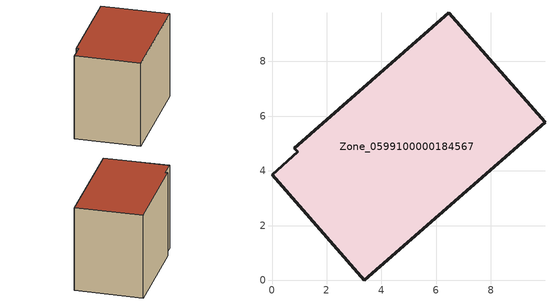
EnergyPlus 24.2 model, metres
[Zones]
Zone_0599100000184567
 floor ground (C_G): 9.98,5.77 3.38,0 0,3.86 0.95,4.69 0.82,4.83 6.46,9.78 z0
 wall outside (C_F): 9.98,5.77 6.46,9.78 0.82,4.83 0.95,4.69 0,3.86 3.38,0 9.98,5.77 z0:6.92
 roof outside (C_R): 3.38,0 9.98,5.77 6.46,9.78 0.82,4.83 0.95,4.69 0,3.86 z6.92
[BUILDING]
Pand.0599100000184567: North Axis=0; Terrain=City; Loads Convergence Tolerance Value=0.04; Temperature Convergence Tolerance Value=0.4; Solar Distribution=FullExterior; Maximum Number of Warmup Days=25; Minimum Number of Warmup Days=1
[Site:Location]
Rotterdam.The.Hague.AP_ZH_NLD Design_Conditions: Latitude=51.96; Longitude=4.45; Time Zone=1; Elevation=-4.5
[SITE:GROUNDTEMPERATURE:BUILDINGSURFACE]
18, 18, 18, 18, 18, 18, 18, 18, 18, 18, 18, 18
[MATERIAL] Thermal Absorptance=0.9; Solar Absorptance=0.7; Visible Absorptance=0.7
Name | Roughness | Thickness | Conductivity | Density | Specific Heat
G.TC.1946 | MediumSmooth | 0.15 | 1 | 540 | 1210
F.TC.1946 | Rough | 0.3 | 0.857143 | 1920 | 840
R.TC.1946 | MediumRough | 0.2 | 0.909091 | 1500 | 1000
[CONSTRUCTION]
C_G: G.TC.1946
C_F: F.TC.1946
C_R: R.TC.1946
[ZONE]
Zone_0599100000184567: Type=1; Multiplier=1; Ceiling Height=Autocalculate; Volume=Autocalculate; Floor Area=autocalculate; Part of Total Floor Area=Yes
[ZONEINFILTRATION:DESIGNFLOWRATE]
Infil_Zone_0599100000184567: Zone or ZoneList or Space or SpaceList=Zone_0599100000184567; Schedule=AlwaysOn; Design Flow Rate Calculation Method=Flow/Area; Flow Rate per Floor Area=0.003; Constant Term Coefficient=1; Temperature Term Coefficient=0; Velocity Term Coefficient=0; Velocity Squared Term Coefficient=0
[HVACTEMPLATE:ZONE:IDEALLOADSAIRSYSTEM]
Zone_0599100000184567: Maximum Heating Supply Air Temperature=50; Minimum Cooling Supply Air Temperature=13; Maximum Heating Supply Air Humidity Ratio=0.0156; Minimum Cooling Supply Air Humidity Ratio=0.0077; Heating Limit=NoLimit; Cooling Limit=NoLimit; Dehumidification Control Type=ConstantSensibleHeatRatio; Cooling Sensible Heat Ratio=0.7; Dehumidification Setpoint=60; Humidification Control Type=None; Humidification Setpoint=30; Outdoor Air Method=None; Outdoor Air Flow Rate per Person=0.00944; Outdoor Air Flow Rate per Zone Floor Area=0; Outdoor Air Flow Rate per Zone=0; Demand Controlled Ventilation Type=None; Outdoor Air Economizer Type=NoEconomizer; Heat Recovery Type=None; Sensible Heat Recovery Effectiveness=0.7; Latent Heat Recovery Effectiveness=0.65
[ZONECONTROL:THERMOSTAT]
ThermostatControl_Zone_0599100000184567: Zone or ZoneList=Zone_0599100000184567; Control Type Schedule=DualSetpointControlType; Control 1=Thermostat_Zone_0599100000184567; Temperature Difference Between Cutout And Setpoint=0
[THERMOSTATSETPOINT:DUALSETPOINT]
Thermostat_Zone_0599100000184567: Heating Setpoint Temperature Schedule=HeatingSetpoint_Zone_0599100000184567; Cooling Setpoint Temperature Schedule=CoolingSetpoint_Zone_0599100000184567
[SCHEDULE:COMPACT]
HeatingSetpoint_Zone_0599100000184567: Through: 12/31, For: AllDays, Until: 24:00, 21
CoolingSetpoint_Zone_0599100000184567: Through: 12/31, For: AllDays, Until: 24:00, 24
DualSetpointControlType: Through: 12/31, For: AllDays, Until: 24:00, 4
AlwaysOn: Through: 12/31, For: AllDays, Until: 24:00, 1
